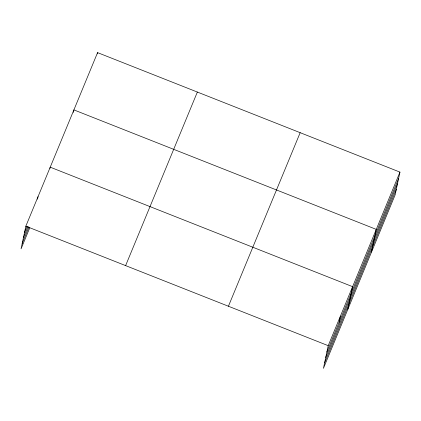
<?xml version="1.0" encoding="UTF-8"?>
<svg xmlns="http://www.w3.org/2000/svg" width="421" height="421" viewBox="0 0 421 421"><rect width="100%" height="100%" fill="white"/><g stroke="black" fill="none" stroke-linecap="round" stroke-linejoin="round"><path stroke-width="0.63" d="M399.95 172.11L328.212 345.673L323.428 368.375L395.166 194.812L399.95 172.11L97.572 52.625L25.834 226.188L21.05 248.89L29.759 227.814M37.506 199.17L38.032 196.681M49.962 168.421L50.225 167.174L352.603 286.664L347.82 309.367M73.375 112.391L73.901 109.897L376.274 229.387L371.49 252.09M97.309 53.867L97.572 52.625M339.094 322.397L340.405 316.171M24.523 232.413L27.012 226.387M23.376 237.849L28.107 226.409M22.197 243.454L28.917 227.193M125.616 265.619L197.36 92.052M228.424 306.241L300.168 132.678M326.901 351.898L398.64 178.336M325.754 357.34L397.492 183.772M324.57 362.939L396.314 189.376M25.834 226.188L328.212 345.673"/></g></svg>
